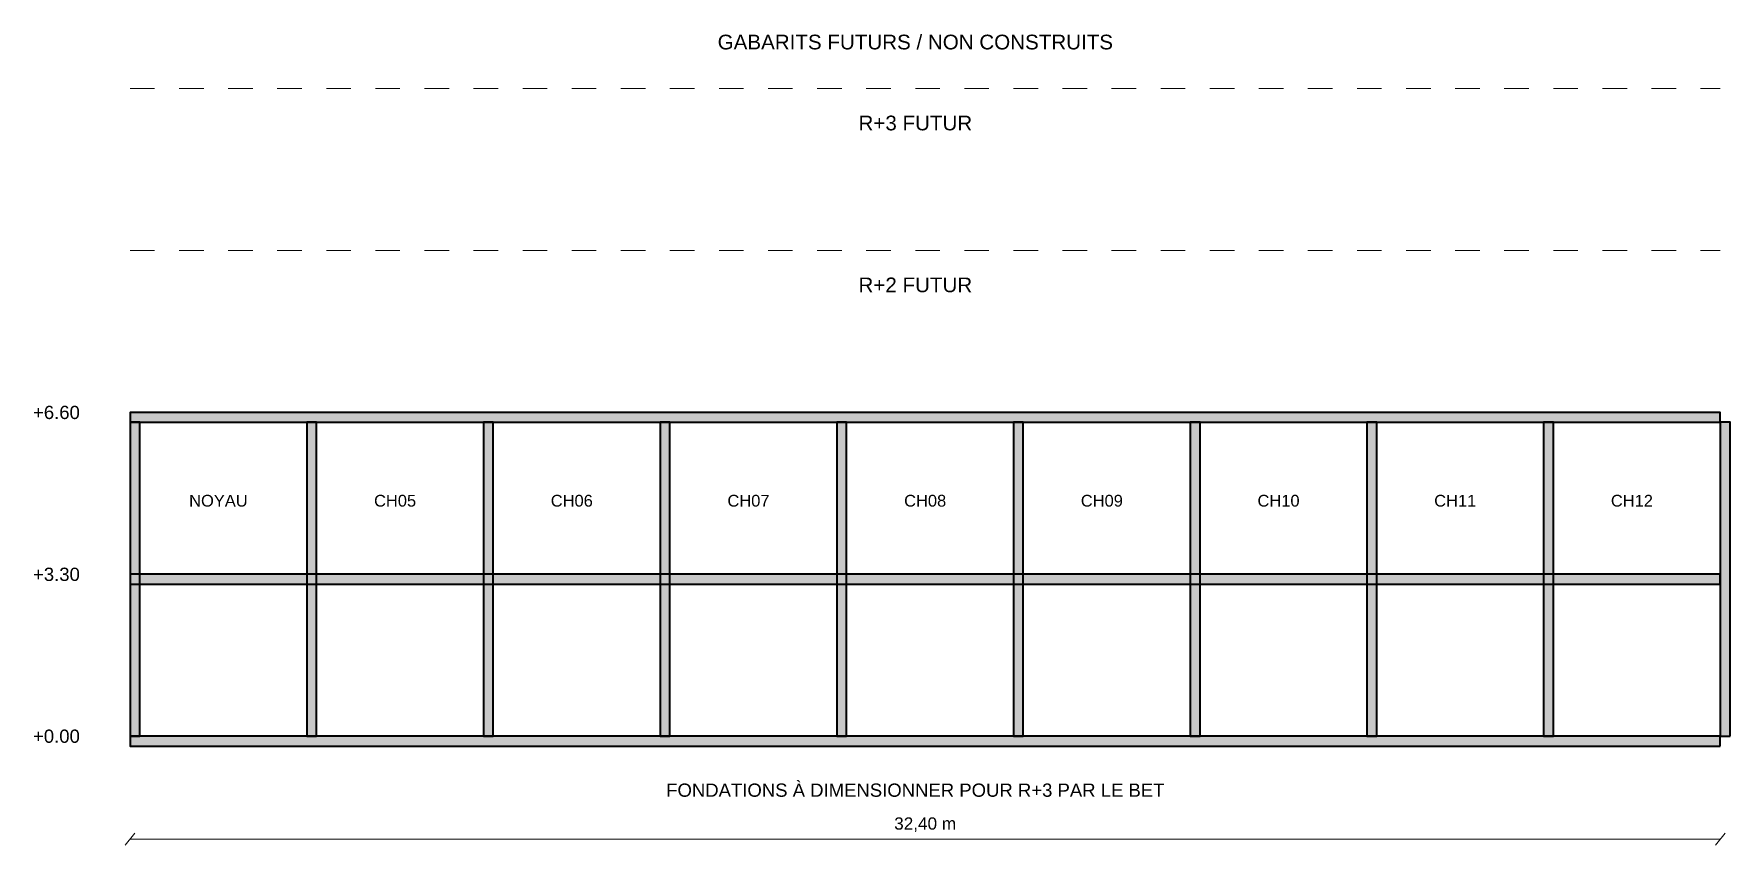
# Model space of a CAD drawing. Header units: metres. Extents: x -2 to 32.6, y -2.2 to 14.3.
import ezdxf
from ezdxf.enums import TextEntityAlignment as Align

# ---------------------------------------------------------------- set-up
doc = ezdxf.new("R2010")
doc.units = ezdxf.units.M
doc.header["$LTSCALE"] = 0.02
for name, color, linetype, lineweight, true_color in [('CUT', 7, 'Continuous', 40, 0x000000), ('DIM', 7, 'Continuous', 13, 0x000000), ('RESERVE', 7, 'Continuous', 13, 0x4b4b4b), ('TEXT', 7, 'Continuous', 13, 0x000000)]:
    doc.layers.add(name, color=color, linetype=linetype, lineweight=lineweight, true_color=true_color)
doc.layers.add('FILL_(20, 20, 20)', color=7, linetype='Continuous', true_color=0x141414)
doc.styles.add('JV', font='arial.ttf')

msp = doc.modelspace()

# ---------------------------------------------------------------- hatches: boundary and pattern name
at = {"layer": 'FILL_(20, 20, 20)'}
for points in [[(32.4, 6.4), (32.4, 6.6), (0, 6.6), (0, 6.4), (32.4, 6.4)], [(0.2, 0), (0.2, 6.4), (0, 6.4), (0, 0), (0.2, 0)], [(3.8, 0), (3.8, 6.4), (3.6, 6.4), (3.6, 0), (3.8, 0)], [(7.4, 0), (7.4, 6.4), (7.2, 6.4), (7.2, 0), (7.4, 0)], [(11, 0), (11, 6.4), (10.8, 6.4), (10.8, 0), (11, 0)], [(14.6, 0), (14.6, 6.4), (14.4, 6.4), (14.4, 0), (14.6, 0)], [(18.2, 0), (18.2, 6.4), (18, 6.4), (18, 0), (18.2, 0)], [(21.8, 0), (21.8, 6.4), (21.6, 6.4), (21.6, 0), (21.8, 0)], [(25.4, 0), (25.4, 6.4), (25.2, 6.4), (25.2, 0), (25.4, 0)], [(29, 0), (29, 6.4), (28.8, 6.4), (28.8, 0), (29, 0)], [(32.6, 0), (32.6, 6.4), (32.4, 6.4), (32.4, 0), (32.6, 0)], [(32.4, 3.1), (32.4, 3.3), (0, 3.3), (0, 3.1), (32.4, 3.1)], [(32.4, -0.2), (32.4, 0), (0, 0), (0, -0.2), (32.4, -0.2)]]:
    msp.add_hatch(color=256, dxfattribs=at).paths.add_polyline_path(points)

# ---------------------------------------------------------------- linework, layer by layer
at = {"layer": 'CUT'}
for points in [[(32.4, 6.4), (32.4, 6.6), (0, 6.6), (0, 6.4), (32.4, 6.4)], [(0.2, 0), (0.2, 6.4), (0, 6.4), (0, 0), (0.2, 0)], [(3.8, 0), (3.8, 6.4), (3.6, 6.4), (3.6, 0), (3.8, 0)], [(7.4, 0), (7.4, 6.4), (7.2, 6.4), (7.2, 0), (7.4, 0)], [(11, 0), (11, 6.4), (10.8, 6.4), (10.8, 0), (11, 0)], [(14.6, 0), (14.6, 6.4), (14.4, 6.4), (14.4, 0), (14.6, 0)], [(18.2, 0), (18.2, 6.4), (18, 6.4), (18, 0), (18.2, 0)], [(21.8, 0), (21.8, 6.4), (21.6, 6.4), (21.6, 0), (21.8, 0)], [(25.4, 0), (25.4, 6.4), (25.2, 6.4), (25.2, 0), (25.4, 0)], [(29, 0), (29, 6.4), (28.8, 6.4), (28.8, 0), (29, 0)], [(32.6, 0), (32.6, 6.4), (32.4, 6.4), (32.4, 0), (32.6, 0)], [(32.4, 3.1), (32.4, 3.3), (0, 3.3), (0, 3.1), (32.4, 3.1)], [(32.4, -0.2), (32.4, 0), (0, 0), (0, -0.2), (32.4, -0.2)]]:
    msp.add_lwpolyline(points, close=True, dxfattribs=at)
at = {"layer": 'DIM'}
for p, q in [((-0.1, -2.22), (0.1, -1.98)), ((32.3, -2.22), (32.5, -1.98)), ((0, -2.1), (32.4, -2.1))]:
    msp.add_line(p, q, dxfattribs=at)
at = {"layer": 'RESERVE'}
for p, q in [((0, 13.2), (0.5, 13.2)), ((1, 13.2), (1.5, 13.2)), ((2, 13.2), (2.5, 13.2)), ((3, 13.2), (3.5, 13.2)), ((4, 13.2), (4.5, 13.2)), ((5, 13.2), (5.5, 13.2)), ((6, 13.2), (6.5, 13.2)), ((7, 13.2), (7.5, 13.2)), ((8, 13.2), (8.5, 13.2)), ((9, 13.2), (9.5, 13.2)), ((10, 13.2), (10.5, 13.2)), ((11, 13.2), (11.5, 13.2)), ((12, 13.2), (12.5, 13.2)), ((13, 13.2), (13.5, 13.2)), ((14, 13.2), (14.5, 13.2)), ((15, 13.2), (15.5, 13.2)), ((16, 13.2), (16.5, 13.2)), ((17, 13.2), (17.5, 13.2)), ((18, 13.2), (18.5, 13.2)), ((19, 13.2), (19.5, 13.2)), ((20, 13.2), (20.5, 13.2)), ((21, 13.2), (21.5, 13.2)), ((22, 13.2), (22.5, 13.2)), ((23, 13.2), (23.5, 13.2)), ((24, 13.2), (24.5, 13.2)), ((25, 13.2), (25.5, 13.2)), ((26, 13.2), (26.5, 13.2)), ((27, 13.2), (27.5, 13.2)), ((28, 13.2), (28.5, 13.2)), ((29, 13.2), (29.5, 13.2)), ((30, 13.2), (30.5, 13.2)), ((31, 13.2), (31.5, 13.2)), ((32, 13.2), (32.4, 13.2)), ((0, 9.9), (0.5, 9.9)), ((1, 9.9), (1.5, 9.9)), ((2, 9.9), (2.5, 9.9)), ((3, 9.9), (3.5, 9.9)), ((4, 9.9), (4.5, 9.9)), ((5, 9.9), (5.5, 9.9)), ((6, 9.9), (6.5, 9.9)), ((7, 9.9), (7.5, 9.9)), ((8, 9.9), (8.5, 9.9)), ((9, 9.9), (9.5, 9.9)), ((10, 9.9), (10.5, 9.9)), ((11, 9.9), (11.5, 9.9)), ((12, 9.9), (12.5, 9.9)), ((13, 9.9), (13.5, 9.9)), ((14, 9.9), (14.5, 9.9)), ((15, 9.9), (15.5, 9.9)), ((16, 9.9), (16.5, 9.9)), ((17, 9.9), (17.5, 9.9)), ((18, 9.9), (18.5, 9.9)), ((19, 9.9), (19.5, 9.9)), ((20, 9.9), (20.5, 9.9)), ((21, 9.9), (21.5, 9.9)), ((22, 9.9), (22.5, 9.9)), ((23, 9.9), (23.5, 9.9)), ((24, 9.9), (24.5, 9.9)), ((25, 9.9), (25.5, 9.9)), ((26, 9.9), (26.5, 9.9)), ((27, 9.9), (27.5, 9.9)), ((28, 9.9), (28.5, 9.9)), ((29, 9.9), (29.5, 9.9)), ((30, 9.9), (30.5, 9.9)), ((31, 9.9), (31.5, 9.9)), ((32, 9.9), (32.4, 9.9))]:
    msp.add_line(p, q, dxfattribs=at)

# ---------------------------------------------------------------- texts
at = {"layer": 'DIM', "style": 'JV'}
for s, height, p in [('+6.60', 0.27, (-1.5, 6.6)), ('+3.30', 0.27, (-1.5, 3.3)), ('+0.00', 0.27, (-1.5, 0)), ('32,40 m', 0.25, (16.2, -1.78))]:
    msp.add_text(s, height=height, dxfattribs=at).set_placement(p, align=Align.MIDDLE_CENTER)
at = {"layer": 'RESERVE', "style": 'JV'}
for s, p in [('R+3 FUTUR', (16, 12.5)), ('R+2 FUTUR', (16, 9.2))]:
    msp.add_text(s, height=0.3, dxfattribs=at).set_placement(p, align=Align.MIDDLE_CENTER)
at = {"layer": 'TEXT', "style": 'JV'}
for s, height, p in [('GABARITS FUTURS / NON CONSTRUITS', 0.3, (16, 14.15)), ('NOYAU', 0.24, (1.8, 4.8)), ('CH05', 0.24, (5.4, 4.8)), ('CH06', 0.24, (9, 4.8)), ('CH07', 0.24, (12.6, 4.8)), ('CH08', 0.24, (16.2, 4.8)), ('CH09', 0.24, (19.8, 4.8)), ('CH10', 0.24, (23.4, 4.8)), ('CH11', 0.24, (27, 4.8)), ('CH12', 0.24, (30.6, 4.8)), ('FONDATIONS À DIMENSIONNER POUR R+3 PAR LE BET', 0.27, (16, -1.1))]:
    msp.add_text(s, height=height, dxfattribs=at).set_placement(p, align=Align.MIDDLE_CENTER)

doc.saveas('drawing.dxf')
